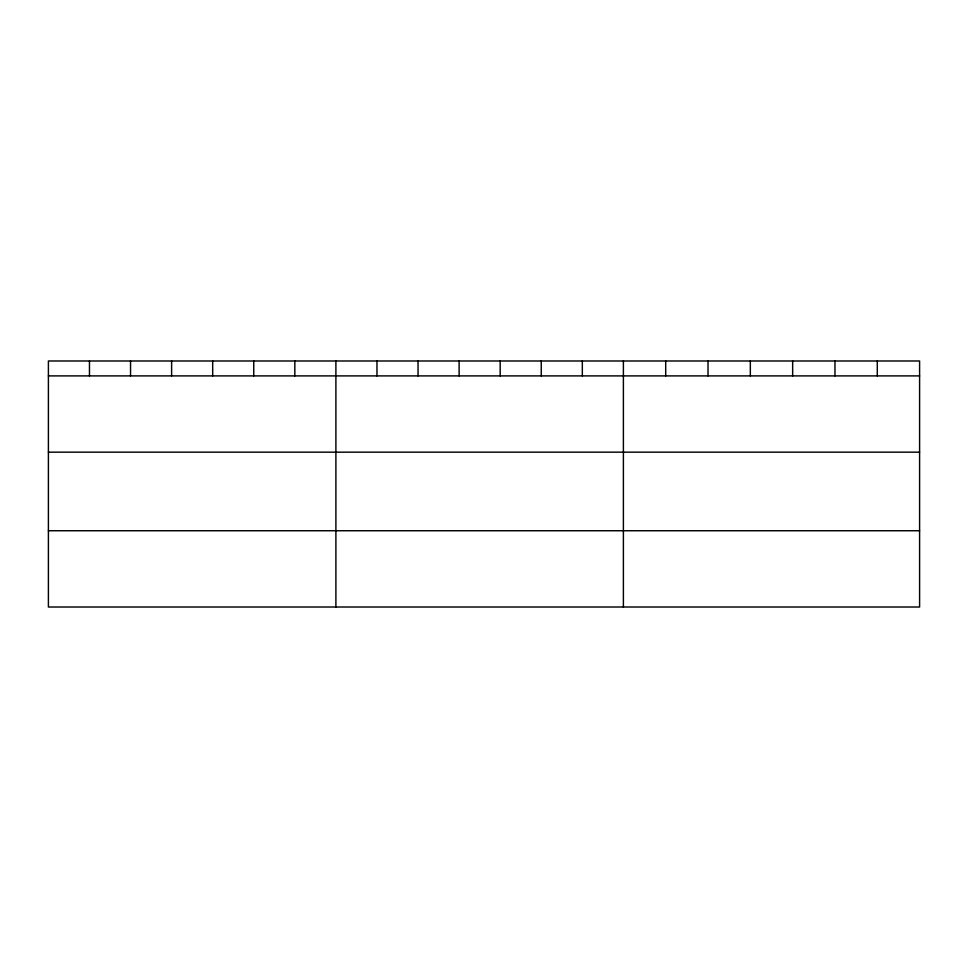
<?xml version="1.0" encoding="UTF-8"?>
<svg xmlns="http://www.w3.org/2000/svg" width="968" height="968" viewBox="0 0 968 968"><rect width="100%" height="100%" fill="white"/><g stroke="black" fill="none" stroke-linecap="round" stroke-linejoin="round"><path stroke-width="1.45" d="M919.6 375.899L919.6 607.009L48.4 607.009L48.4 360.991L919.6 360.991L919.6 375.899L48.4 375.899M48.4 452.165L919.6 452.165M48.4 530.742L919.6 530.742M877.286 360.991L877.286 375.899M834.973 360.991L834.973 375.899M792.659 360.991L792.659 375.899M750.333 360.991L750.333 375.899M708.019 360.991L708.019 375.899M665.706 360.991L665.706 375.899M623.392 360.991L623.392 607.009M582.325 360.991L582.325 375.899M541.245 360.991L541.245 375.899M500.178 360.991L500.178 375.899M459.11 360.991L459.11 375.899M418.043 360.991L418.043 375.899M376.963 360.991L376.963 375.899M335.896 360.991L335.896 607.009M294.829 360.991L294.829 375.899M253.749 360.991L253.749 375.899M212.682 360.991L212.682 375.899M171.614 360.991L171.614 375.899M130.547 360.991L130.547 375.899M89.467 360.991L89.467 375.899"/></g></svg>
